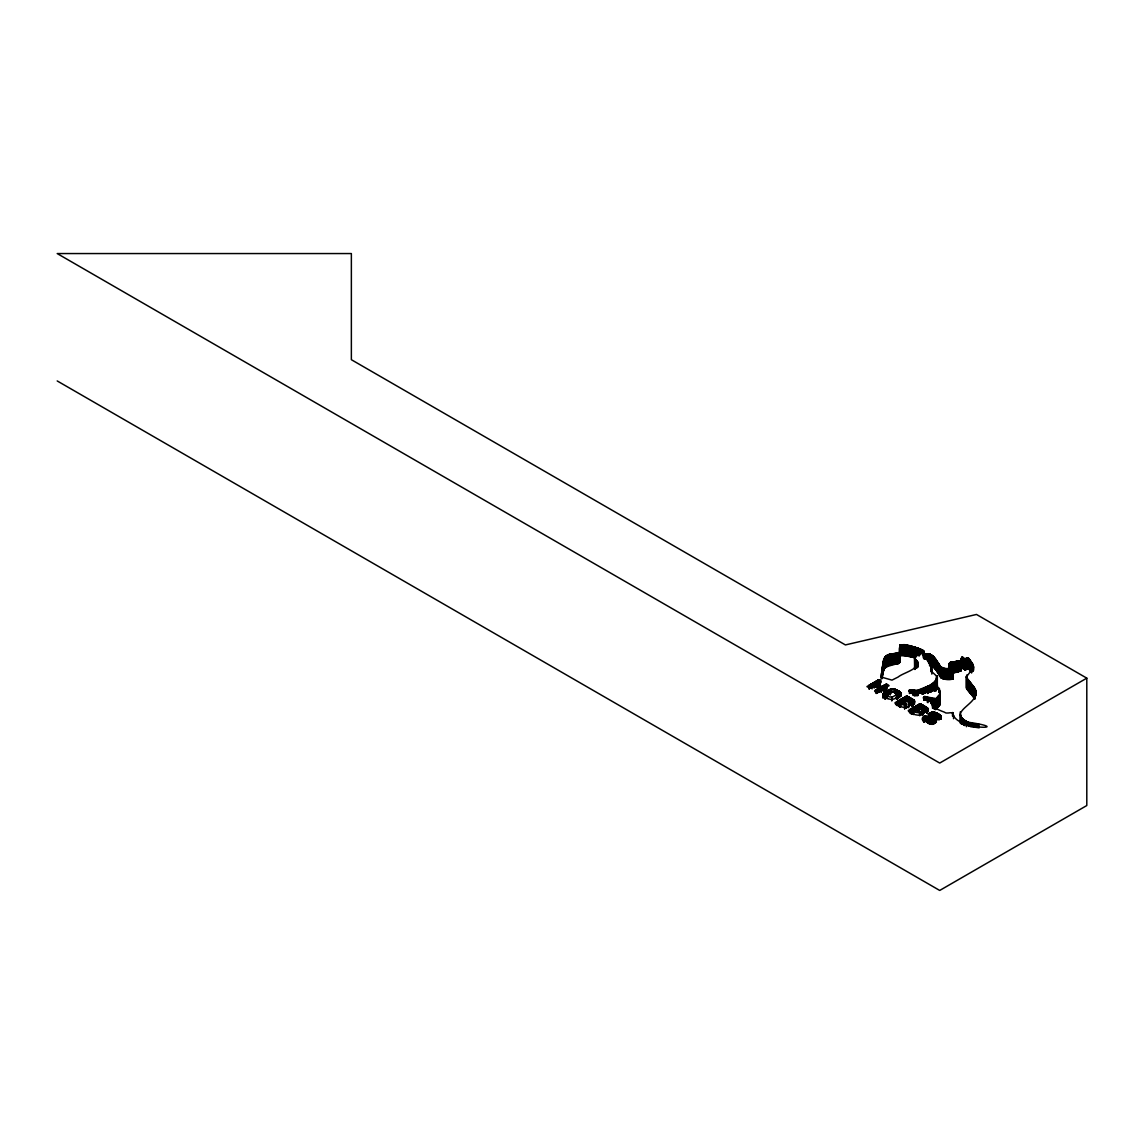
<?xml version="1.0" encoding="UTF-8"?>
<svg xmlns="http://www.w3.org/2000/svg" width="1144" height="1144" viewBox="0 0 1144 1144"><rect width="100%" height="100%" fill="white"/><g stroke="black" fill="none" stroke-linecap="round" stroke-linejoin="round"><path stroke-width="1.5" d="M913.984 703.703L913.999 700.128L906.763 696.01L894.966 702.816C895.266 706.248 911.782 710.853 908.894 703.86M929.915 692.377L929.915 685.299L934.791 681.652L937.479 676.862L932.188 672.057L931.03 665.079L928.828 661.175L923.909 657.314L923.108 654.926L924.953 653.682L929.571 654.068L932.346 655.555L940.668 666.952L945.759 668.611L953.252 668.268L949.162 665.865L948.905 664.092L950.292 662.447L960.76 660.603L962.204 657.013L964.964 659.344L966.637 657.871L968.31 657.957L972.543 663.835L973.487 667.567L966.28 677.062L974.288 687.558L974.288 698.183L966.58 688.616L967.123 685.513M883.811 692.878L882.982 695.409L886.686 698.126L886.629 691.119L888.502 690.089M914.085 703.76L913.999 700.128M914.213 703.875L914.142 700.228M939.91 692.234L939.81 704.847L936.264 709.251L936.264 698.626L939.753 694.551L939.195 688.516L915.786 694.193L912.726 693.879L908.679 690.89L909.723 689.846L917.388 690.404L929.228 685.613L929.228 690.919M900.471 692.377L901.272 694.193L899.799 695.952M936.264 698.626C923.623 696.095 916.158 696.524 933.146 702.688C937.565 703.703 930.072 704.461 932.732 706.463C936.192 708.865 940.111 710.61 944.072 712.026C946.717 714.8 952.065 710.924 953.081 713.856C955.855 730.873 1017.102 729.286 968.053 722.207C944.315 710.753 984.269 703.732 974.288 687.558M883.197 662.204L881.08 677.019L892.005 680.122L897.511 677.348M882.31 677.949C879.05 660.117 902.688 669.369 899.756 657.099M883.268 661.875C883.74 653.167 893.779 654.439 899.499 652.194C897.396 639.081 910.881 646.717 918.661 648.462C934.147 654.01 910.438 652.094 915.372 659.402C923.837 668.21 903.374 672.457 898.297 676.933M952.509 672.715C961.975 672.686 964.506 667.438 962.204 657.013M929.571 664.678C934.762 666.637 937.251 672.043 940.096 676.39C941.083 680.151 953.796 680.566 952.437 678.12M936.907 676.018C934.433 679.407 940.654 694.251 936.278 686.186M962.204 667.624C965.178 672.243 968.711 665.451 970.97 671.986L970.97 661.361M948.905 664.092L948.962 667.51L949.177 663.577M966.28 658.401L966.122 669.469M914.614 667.381L914.471 668.639M901.072 694.708L901.143 694.58A4.276 2.474 0 0 0 901.243 694.322L901.272 694.193A4.118 2.374 0 0 0 901.3 693.936M923.251 717.245C923.58 722.236 934.791 725.482 936.65 719.433C935.506 717.588 929.014 715.1 934.233 714.385C938.223 714.557 937.751 721.921 941.298 717.016C939.968 712.126 927.927 709.809 928.528 716.173C931.059 717.302 934.963 720.949 929.757 720.434C928.871 719.733 926.454 719.333 926.912 717.974C928.885 714.528 919.29 716.387 923.094 721.035M960.903 671.099L961.06 658.729M906.52 704.432C906.777 700.929 896.252 701.587 902.244 704.404A23.238 13.413 0 0 0 902.873 704.761L905.662 705.004A7.751 4.476 0 0 0 906.134 704.718L906.405 708.064M949.477 663.22L949.591 668.396M899.713 655.884L904.432 655.569L914.8 657.728L914.8 647.118M965.922 659.116L965.922 669.726M919.733 712.226C920.605 708.765 909.351 709.151 915.558 712.097A23.238 13.413 0 0 0 916.201 712.455L918.989 712.698A7.751 4.476 0 0 0 919.461 712.412L919.733 715.758M883.711 692.978L889.346 689.675M884.512 692.377L886.629 691.119M909.037 703.975C911.096 705.004 916.802 702.888 914.27 700.328M878.678 679.793L866.909 686.614L869.769 688.116L874.502 685.385C888.488 689.017 867.753 689.503 877.219 692.549L889.088 685.699C885.056 681.038 881.023 691.119 877.005 684.112C886.428 683.14 876.776 675.461 878.678 683.34M922.364 715.2L922.364 711.668L925.839 711.539L928.399 709.066L920.319 703.717L908.293 710.51C908.536 713.956 925.139 718.532 922.221 711.554M1086.8 678.149L939.71 763.062L57.2 253.553L351.365 253.553L351.365 359.702L845.402 644.93L976.49 614.457L1086.8 678.149L1086.8 805.533L939.71 890.447L57.2 380.938M896.138 698.126L899.727 696.01L895.909 698.24M895.566 698.441L891.92 699.585L888.159 698.855M889.074 693.336L889.074 689.803L888.43 693.664M929.571 685.456L929.571 690.761M900.071 692.034C897.125 689.789 889.288 685.756 889.274 693.25M889.403 689.646L889.474 693.164M891.719 697.211L891.905 697.154A4.104 2.374 0 0 0 892.449 696.953L892.778 696.796A20.177 11.655 0 0 0 893.607 696.353L895.938 695.009A23.009 13.285 0 0 0 896.41 694.723L897.411 693.607L896.395 692.535A24.053 13.885 0 0 0 895.881 692.234A33.076 19.105 0 0 0 895.266 691.877L891.419 691.648A22.68 13.099 0 0 0 890.532 692.106L888.33 693.364A23.466 13.542 0 0 0 887.673 693.779L886.657 694.765L887.358 695.781A21.579 12.455 0 0 0 888.287 696.353L888.459 696.453A18.204 10.51 0 0 0 888.974 696.739L891.719 697.211L891.719 700.743M908.665 702.43L911.039 701.143L907.449 698.913L904.875 700.271L908.665 702.43L908.665 707.736M921.978 710.124L924.366 708.837L920.777 706.606L918.117 708.079L921.978 710.124L921.978 713.67M898.612 691.09L895.795 689.617L895.652 693.092M887.673 698.641L887.401 698.498M886.757 698.169L884.77 697.011M937.808 713.727L937.98 719.118M898.712 691.148L898.769 696.496M898.869 691.248L899.07 696.667M899.012 691.333L900.428 692.334L900.542 695.967M884.484 696.825L883.711 696.253M900.299 692.22L900.299 695.752M963.019 668.11L963.019 657.485M914.399 700.428L914.528 704.075M916.387 660.431L916.501 667.624M968.425 658.072L968.653 668.925M964.292 669.369L964.292 658.758M900.857 692.778L900.857 696.324M906.649 703.832L906.677 707.736M939.81 701.272L939.91 703.245M913.241 699.642L913.284 704.976M913.541 699.828L913.57 703.388M913.398 699.728L913.427 703.288M979.092 724.338L979.092 727.884M978.149 724.238L978.149 727.77M977.219 724.109L977.219 727.655M976.29 723.995L976.29 727.527M975.932 691.162L976.018 695.337M975.789 690.533L975.789 695.838M975.589 689.918L975.589 695.223M975.317 689.317L975.203 698.369M975.36 723.866L975.36 727.398M975.017 688.717L975.017 697.568M974.917 695.581L974.917 699.127M974.674 688.145L974.674 698.755M974.431 723.723L974.431 727.269M973.887 686.986L973.887 697.611M973.53 666.494L973.544 670.57M973.515 723.594L973.515 727.126M973.43 665.937L973.43 669.483M973.444 686.429L973.444 697.039M973.043 664.85L973.244 670.67M972.815 664.349L972.815 671.428M973.001 685.857L973.001 696.467M972.586 723.451L972.586 726.983M972.543 663.835L972.543 670.913M972.529 685.285L972.529 695.909M972.271 663.334L972.271 670.413M971.971 662.848L971.971 671.685M972.057 684.713L972.057 695.337M971.642 662.347L971.642 672.958M971.656 723.294L971.656 726.84M971.585 684.141L971.585 694.765M971.313 661.861L971.313 672.472M971.113 683.569L971.113 694.179M970.913 723.151L970.913 726.697M970.813 683.183L970.813 693.793M970.612 660.874L970.612 671.499M970.541 682.854L970.541 693.464M970.241 660.388L970.241 671.013M970.284 682.525L970.284 693.135M970.398 723.022L970.398 726.554M970.012 682.196L970.012 692.821M969.883 659.916L969.883 670.527M969.754 681.881L969.754 692.506M969.897 722.879L969.897 726.411M969.511 659.43L969.511 670.041M969.497 681.567L969.497 692.192M969.225 681.252L969.225 691.877M969.411 722.722L969.411 726.254M969.125 658.944L969.125 669.555M968.754 658.458L968.754 669.083M968.968 680.937L968.968 691.562M968.939 722.55L968.939 726.097M968.696 680.623L968.696 691.233M968.31 657.957L968.425 668.697M968.425 680.294L968.425 690.919M968.496 722.379L968.496 725.925M968.081 657.914L968.081 668.525M968.139 679.965L968.139 690.59M968.053 722.207L968.053 725.739M967.838 657.9L967.838 668.525M967.853 679.636L967.853 690.247M967.595 657.9L967.595 668.511M967.552 679.293L967.552 689.904M967.609 722.007L967.609 725.553M967.366 657.886L967.366 668.511M967.123 657.886L967.123 668.496M967.123 674.903L967.252 689.546M967.195 721.807L967.195 725.353M966.88 657.886L966.88 668.496M966.88 678.492L966.88 689.103M966.637 657.871L966.637 668.496M966.809 675.317L966.809 685.928M966.78 721.607L966.78 725.139M966.48 657.972L966.408 668.725M966.551 675.746L966.58 688.616M966.38 721.392L966.38 726.697M966.28 676.619L966.28 687.673M965.994 721.163L965.994 724.71M965.722 659.23L965.722 669.841M965.493 659.316L965.493 669.926M965.593 720.934L965.593 724.481M965.236 659.359L965.236 669.969M965.221 720.691L965.221 724.238M964.964 659.344L964.964 669.969M964.749 659.287L964.749 669.898M964.85 720.463L964.85 723.995M964.492 659.03L964.592 669.783M964.535 720.248L964.535 725.553M964.22 720.034L964.22 725.339M964.034 658.472L964.163 669.226M963.806 658.186L963.92 668.954M963.934 719.819L963.934 725.124M963.505 657.9L963.663 668.654M963.663 719.605L963.663 724.91M963.334 657.757L963.334 668.368M963.405 719.39L963.405 724.695M963.148 719.161L963.148 724.467M962.89 657.385L962.89 667.996M962.905 718.933L962.905 724.252M962.59 657.185L962.747 667.896M962.676 718.704L962.676 724.023M962.404 657.085L962.404 667.71M962.461 718.475L962.461 723.78M962.261 718.246L962.261 723.551M962.047 657.199L961.904 667.996M961.875 717.746L962.061 723.308M961.746 657.571L961.604 668.382M961.689 717.502L961.689 722.808M961.475 657.957L961.475 668.568M961.518 717.231L961.518 724.309M961.346 658.143L961.146 669.154M961.132 716.173L961.332 723.794M960.917 715.629L960.917 722.708M960.76 660.603L960.76 671.213M960.717 715.086L960.717 722.164M960.502 660.717L960.502 671.328M960.531 714.557L960.531 721.635M960.259 660.717L960.259 671.342M960.259 711.911L960.202 723.051M960.03 660.731L960.03 671.356M959.816 660.746L959.816 671.371M959.601 660.76L959.601 671.385M959.401 660.789L959.401 671.399M958.987 660.832L958.987 671.442M958.786 660.86L958.786 671.471M958.586 660.889L958.586 671.499M958.372 660.917L958.372 671.528M958.157 660.96L958.157 671.571M957.928 660.989L957.928 671.614M957.685 661.032L957.685 671.657M957.428 661.089L957.428 671.7M957.142 661.146L957.142 671.757M956.856 661.218L956.856 671.828M956.584 661.289L956.584 671.9M956.298 661.375L956.298 671.986M956.012 661.461L956.012 672.071M955.74 661.547L955.74 672.157M955.454 661.632L955.454 672.243M955.154 661.718L955.154 672.329M954.868 661.79L954.868 672.4M954.568 661.861L954.568 672.486M954.268 661.933L954.268 672.543M953.953 661.99L953.953 672.601M953.624 662.033L953.624 672.643M953.538 715.157L953.538 718.704M953.295 662.061L953.252 678.878M953.038 662.076L953.138 679.035M953.024 712.726L953.024 716.258M952.766 662.09L952.966 679.178M952.623 667.567L952.709 679.279M952.766 712.598L952.766 716.144M952.509 662.104L952.509 679.336M952.494 712.526L952.494 716.072M952.237 662.104L952.237 667.41M951.965 662.119L951.965 667.424M951.965 668.725L951.965 679.35M951.708 662.133L951.708 667.438M951.451 662.147L951.451 667.452M951.193 662.176L951.193 667.495M951.107 668.725L951.107 679.35M950.95 662.219L950.95 667.538M950.707 662.29L950.707 667.596M950.492 662.362L950.492 667.667M950.292 662.447L950.292 667.767M950.235 668.739L950.235 679.35M950.106 662.576L949.935 668.024M949.806 662.848L949.706 668.282M949.377 663.334L949.277 666.995M949.334 668.739L949.334 679.35M948.433 668.725L948.433 679.35M947.532 668.711L947.532 679.336M946.631 668.682L946.631 679.293M945.759 668.611L945.759 679.236M944.901 668.525L944.901 679.136M944.072 668.396L944.072 679.007M943.271 668.225L943.271 678.835M942.513 668.01L942.513 678.621M941.812 667.738L941.812 678.349M941.154 667.395L941.154 678.02M940.897 715.801L940.897 719.333M940.668 666.952L940.668 677.563M940.754 715.658L940.754 719.204M940.397 666.366L940.397 676.976M940.411 715.372L940.597 719.061M940.211 715.214L940.211 718.761M940.096 665.779L940.096 676.39M939.996 715.057L939.996 718.589M939.767 665.207L939.767 675.818M939.81 690.647L939.753 705.162M939.438 664.621L939.438 675.246M939.496 688.788L939.496 692.32M939.624 694.708L939.496 705.476M939.467 714.714L939.61 718.332M939.195 688.516L939.353 692.177M939.367 695.023L939.238 705.791M939.324 714.614L939.324 718.16M939.081 664.049L939.081 674.674M939.024 688.431L939.024 691.963M939.095 695.323L938.952 706.091M939.009 714.428L939.181 719.833M938.724 663.491L938.724 674.102M938.838 688.373L938.838 691.92M938.809 695.623L938.809 706.248M938.852 714.328L938.852 719.633M938.652 695.781L938.509 706.549M938.509 714.128L938.681 719.533M938.352 662.919L938.352 673.53M938.366 696.081L938.366 706.692M938.323 714.013L938.323 719.319M938.209 696.224L938.066 706.992M938.137 713.913L938.137 719.218M937.966 662.347L937.966 672.972M937.908 696.524L937.765 707.292M937.579 661.79L937.579 672.4M937.565 696.91L937.565 707.535M937.651 713.641L937.551 719.862M937.308 676.419L937.336 688.331M937.379 697.154L937.379 707.764M937.351 713.47L937.494 717.088M937.193 661.218L937.193 671.843M937.136 676.218L937.179 688.702M937.236 697.397L937.093 708.25M937.05 713.313L937.05 716.845M936.807 660.66L936.807 671.271M936.95 697.854L936.822 708.694M936.621 675.804L936.736 689.546M936.664 698.283L936.664 708.894M936.779 713.17L936.779 716.702M936.421 660.088L936.421 670.713M936.507 679.336L936.507 689.946M936.478 698.469L936.478 709.08M936.507 713.027L936.507 716.573M936.264 679.722L936.264 688.574M936.25 712.912L936.25 716.444M936.192 718.761L936.321 722.45M936.049 659.53L936.049 670.141M936.006 680.108L936.006 690.733M936.021 698.769L936.021 709.38M936.006 712.798L936.006 716.33M935.906 718.518L936.035 722.15M935.678 658.973L935.678 669.583M935.721 680.508L935.721 691.119M935.706 698.884L935.706 709.494M935.763 712.698L935.763 716.23M935.62 718.289L935.778 721.936M935.434 680.894L935.434 689.732M935.549 712.598L935.549 716.144M935.463 718.16L935.463 721.707M935.363 658.601L935.363 669.211M935.349 698.955L935.349 709.566M935.32 712.512L935.32 716.058M935.277 718.032L935.277 721.564M935.063 658.229L935.063 668.84M935.12 681.266L935.12 690.118M934.92 698.998L934.92 707.836M934.891 712.383L935.106 715.987M935.091 717.889L935.091 723.208M934.748 657.871L934.748 668.482M934.791 681.652L934.791 690.504M934.677 703.517L934.662 709.066M934.691 712.312L934.691 715.858M934.877 717.746L934.877 723.051M934.448 657.514L934.448 668.139M934.448 682.024L934.448 690.876M934.448 703.088L934.534 709.237M934.491 712.269L934.491 715.801M934.634 717.588L934.634 722.894M934.405 698.998L934.333 709.38M934.29 712.226L934.29 715.758M934.248 717.345L934.248 722.65M934.133 657.171L934.133 667.781M934.09 682.396L934.09 691.248M934.147 702.974L934.147 708.279M934.09 712.183L934.09 715.729M934.119 717.245L934.119 722.55M933.819 656.828L933.819 667.452M933.719 682.768L933.719 689.846M933.747 698.913L933.747 702.445M933.761 707.807L933.761 704.261L933.433 707.879M933.79 712.14L933.79 715.672M933.847 717.073L933.847 724.152M933.49 656.499L933.49 667.124M933.504 712.111L933.504 715.643M933.618 716.916L933.618 723.995M933.318 683.125L933.318 690.204M933.232 712.097L933.232 715.643M933.404 716.773L933.404 723.852M933.132 656.184L933.132 666.795M933.189 698.812L933.189 702.344M933.104 704.447L933.104 707.979M933.046 716.544L933.218 723.737M932.746 655.855L932.746 666.48M932.918 683.468L932.918 690.547M932.789 704.561L932.789 708.093M932.961 712.111L932.903 723.523M932.746 698.727L932.746 702.259M932.517 704.718L932.517 708.25M932.689 712.126L932.617 724.381L932.403 712.169M932.346 655.555L932.346 666.165M932.489 683.812L932.489 690.89M932.389 698.641L932.389 702.187M932.103 684.112L932.103 691.191M932.103 698.569L932.103 702.101M932.131 712.226L932.16 724.023M931.917 655.24L931.917 665.865M931.817 670.57L931.817 674.102M931.817 684.298L931.817 689.603M931.859 698.498L931.859 703.803M931.845 712.297L931.917 724.409M931.574 668.067L931.574 671.599M931.659 698.412L931.659 703.717M931.645 712.354L931.645 719.433M931.645 720.391L931.645 723.938M931.445 654.954L931.445 665.565M931.402 666.566L931.531 671.099M931.531 684.484L931.531 691.548M931.473 698.341L931.473 703.646M931.445 712.426L931.445 719.504M931.473 720.463L931.473 724.009M931.187 665.579L931.302 671.385M931.216 684.655L931.216 691.734M931.287 698.255L931.287 703.56M931.245 712.497L931.245 719.576M931.259 720.534L931.259 724.081M930.93 654.654L930.844 671.671M930.901 684.813L930.901 691.891M931.073 698.169L931.073 703.474M931.044 712.583L930.844 719.748M931.073 720.591L931.073 724.123M930.816 698.069L930.816 703.374M930.644 712.769L930.644 718.074M930.844 720.62L930.63 724.166M930.387 654.368L930.387 664.993M930.572 684.984L930.572 692.063M930.487 697.954L930.487 701.501M930.429 712.869L930.429 718.175M930.401 720.606L930.401 724.152M930.244 685.142L930.244 692.22M930.215 712.984L930.215 718.289M930.158 720.577L930.158 724.109M930.072 654.225L930.072 664.85M930.072 697.84L930.072 701.372M929.986 713.098L929.986 718.403M929.972 720.52L929.972 724.052M929.829 654.139L929.829 664.764M929.757 713.241L929.757 718.546M929.757 720.434L929.757 723.98M929.571 654.068L929.614 665.965M929.557 697.697L929.557 701.243M929.514 713.384L929.514 718.689M929.571 720.348L929.571 723.895M929.314 654.01L929.314 662.848M929.285 713.527L929.285 717.073M929.228 720.191L929.414 723.809M929.042 653.953L929.042 662.805M929.071 713.67L929.071 717.216M929.042 720.077L929.042 723.623M928.756 653.91L928.756 662.762M928.885 685.771L928.885 691.076M928.814 697.511L928.814 701.058M928.885 713.813L928.714 717.488M928.814 719.962L928.814 723.494M928.556 685.928L928.556 691.248M928.556 714.085L928.556 717.617M928.656 719.862L928.656 723.408M928.456 653.882L928.456 662.719M928.227 686.1L928.227 693.178M928.428 714.213L928.428 717.746M928.442 719.733L928.442 723.28M928.156 653.853L928.156 660.932M928.041 697.311L928.041 702.616M927.999 719.49L928.213 723.151M927.827 653.825L927.827 660.903M927.913 686.271L927.913 693.336M927.856 708.236L927.97 711.883M927.813 719.376L927.813 722.908M927.512 653.796L927.512 660.874M927.598 686.443L927.598 693.521M927.598 708.022L927.727 711.668M927.655 719.276L927.655 722.808M927.369 697.125L927.369 702.445M927.326 707.821L927.469 711.454M927.312 719.061L927.498 722.722M927.183 653.767L927.183 659.073M927.241 686.643L927.241 691.948M927.183 707.721L927.183 713.027M927.112 716.973L927.155 722.493M926.84 653.739L926.84 659.044M926.869 686.843L926.869 692.149M926.797 696.968L926.797 700.5M926.869 707.521L927.012 712.912M926.912 716.859L926.983 722.364M926.568 707.335L926.726 712.741M926.697 716.745L926.783 722.15M926.497 653.71L926.497 659.015M926.497 687.043L926.497 692.349M926.311 696.825L926.311 700.371M926.397 707.235L926.397 712.54M926.497 716.616L926.497 721.921M926.139 653.682L926.139 658.987M926.111 687.229L926.111 692.535M926.24 707.149L926.24 712.455M926.082 716.387L926.297 721.807M925.911 696.71L925.911 700.242M925.868 706.935L926.068 712.34M925.882 716.273L925.882 721.578M925.753 653.639L925.753 658.944M925.725 687.415L925.725 692.721M925.682 706.82L925.682 712.126M925.682 716.144L925.682 721.449M925.553 696.624L925.553 700.157M925.496 706.72L925.496 712.026M925.482 716.03L925.482 721.335M925.339 653.639L925.339 658.944M925.324 687.601L925.324 692.906M925.253 696.553L925.253 700.099M925.139 706.506L925.31 711.911M925.267 715.915L925.267 721.221M924.953 653.682L924.953 658.987M924.938 687.787L924.938 693.092M924.995 696.524L924.995 700.057M924.953 706.391L924.953 711.711M924.995 715.972L924.995 721.278M924.752 696.51L924.752 700.057M924.767 706.291L924.767 711.597M924.781 716.087L924.781 721.392M924.581 653.767L924.581 659.073M924.538 687.959L924.538 693.278M924.524 696.539L924.524 700.085M924.566 706.177L924.566 711.482M924.581 716.216L924.581 721.521M924.223 653.896L924.223 659.201M924.295 696.61L924.295 700.142M924.195 705.962L924.238 712.855M924.409 716.33L924.238 721.735M924.123 688.145L924.123 693.45M924.052 696.696L924.052 700.242M924.023 705.862L924.023 712.941M924.08 716.53L923.937 721.936M923.78 650.993L923.923 657.6M923.723 688.316L923.723 693.621M923.78 696.839L923.78 700.371M923.837 705.762L923.837 712.826M923.809 716.73L923.809 722.036M923.48 650.75L923.637 657.786M923.465 705.533L923.651 709.194M923.637 716.873L923.494 720.534M923.308 650.636L923.308 654.168M923.408 654.454L923.408 657.986M923.308 688.488L923.308 693.793M923.279 705.433L923.279 708.965M923.365 717.131L923.251 720.791M923.136 650.521L923.136 654.068M923.094 705.319L923.094 708.865M922.75 650.321L922.951 653.953M922.893 688.659L922.893 693.965M922.908 705.219L922.908 708.751M922.779 711.697L922.779 715.243M922.579 650.221L922.579 653.767M922.536 705.004L922.722 708.651M922.579 711.639L922.579 715.186M922.479 688.831L922.479 694.136M922.35 704.904L922.35 708.436M922.264 650.064L922.264 653.596M922.064 688.988L922.064 694.294M922.164 704.79L922.164 708.322M921.95 649.906L921.95 653.453M921.792 704.575L921.978 708.222M921.621 649.749L921.621 653.296M921.606 704.475L921.606 708.007M921.435 704.361L921.435 707.907M921.306 649.606L921.306 653.138M921.249 704.261L921.249 707.793M920.977 649.449L920.977 652.995M920.863 704.032L921.049 707.693M920.663 649.306L920.663 654.611M920.677 689.446L920.677 692.978M920.677 703.932L920.677 707.478M920.505 703.832L920.505 707.364M920.334 649.163L920.334 654.468M920.319 703.717L920.319 707.264M920.005 649.02L920.005 654.325M920.091 703.703L920.091 707.235M919.876 711.425L920.005 715.429M919.662 648.877L919.662 654.182M919.833 703.846L919.833 707.392M919.604 703.975L919.604 707.521M919.333 648.734L919.333 655.812M919.318 689.875L919.318 693.407M919.347 704.132L919.347 707.664M918.989 648.591L918.989 655.669M919.132 704.261L919.132 711.325M918.875 704.404L918.875 711.468M918.661 648.462L918.661 655.541M918.646 704.532L918.646 711.611M918.317 648.333L918.317 655.412M918.232 690.189L918.232 695.495M918.417 704.661L918.417 711.74M917.974 648.205L917.974 655.269M918.017 662.433L918.017 665.98M918.16 704.818L918.117 711.611M917.774 661.933L917.774 667.238M917.946 704.947L917.946 710.252M917.631 648.076L917.631 655.14M917.517 661.561L917.688 667.109M917.688 705.09L917.688 710.395M917.288 647.947L917.288 655.026M917.316 661.332L917.416 666.752M917.388 690.404L917.388 695.709M917.459 705.219L917.459 710.524M917.088 661.103L917.202 666.523M917.216 705.362L917.216 710.667M916.93 647.819L916.93 654.897M916.859 660.874L916.859 667.953M916.987 705.49L916.987 710.796M916.587 647.704L916.587 656.542M916.63 660.66L916.744 667.839M916.716 690.547L916.716 695.852M916.744 705.633L916.744 709.166M916.501 705.776L916.501 709.309M916.23 647.576L916.23 656.427M916.144 660.202L916.258 667.395M916.172 690.604L916.172 694.136M916.272 705.905L916.272 709.437M915.886 647.461L915.886 656.298M915.901 659.988L916.029 667.167M916.015 706.048L916.015 709.595M915.686 659.759L915.786 666.952M915.715 690.604L915.715 694.136M915.801 706.177L915.801 709.723M915.529 647.347L915.529 657.957M915.372 659.402L915.472 668.368M915.543 706.32L915.543 711.639M915.171 647.232L915.171 657.843M915.157 659.13L915.257 668.11M915.286 690.547L915.286 695.852M915.314 706.449L915.314 711.768M914.943 658.858L914.943 669.469M915.071 706.592L915.071 710.138M914.671 658.443L914.842 669.34M914.842 690.461L914.842 695.766M914.828 706.735L914.828 710.267M914.442 647.018L914.585 668.925M914.599 706.863L914.599 710.41M914.342 690.347L914.342 695.652M914.356 707.006L914.356 710.553M914.085 646.903L914.085 657.514M914.127 707.135L914.127 710.681M913.713 646.803L913.713 657.414M913.713 690.204L913.713 695.509M913.87 707.292L913.87 710.824M913.656 707.421L913.584 714.499M913.341 646.703L913.341 657.314M913.398 707.564L913.441 714.414M912.984 646.603L912.984 657.214M913.069 699.542L913.069 704.847M913.169 707.693L913.169 712.998M912.912 690.075L912.912 695.38M912.74 699.341L912.926 704.761M912.941 707.836L912.941 713.141M912.612 646.503L912.612 657.114M912.54 699.241L912.54 704.547M912.683 707.979L912.683 713.284M912.354 699.127L912.354 704.432M912.469 708.107L912.469 713.413M912.24 646.403L912.24 657.013M912.168 699.027L912.168 706.091M912.211 708.25L912.211 713.556M911.854 646.303L911.854 656.928M911.911 689.946L911.911 693.478M911.811 698.812L911.982 705.991M911.982 708.379L911.982 713.684M911.625 698.698L911.625 705.776M911.725 708.522L911.725 713.827M911.482 646.217L911.482 656.828M911.439 698.598L911.439 705.676M911.511 708.651L911.511 713.956M911.11 646.131L911.11 656.742M911.239 698.483L911.239 705.562M911.267 708.794L911.267 714.099M910.881 698.269L911.053 705.462M911.024 708.937L911.024 712.469M910.724 646.045L910.724 656.656M910.638 689.846L910.638 693.378M910.696 698.169L910.696 705.247M910.796 709.066L910.796 712.598M910.51 698.069L910.51 705.133M910.538 709.208L910.538 712.755M910.352 645.96L910.352 656.57M910.138 697.84L910.324 705.033M910.324 709.337L910.324 712.884M909.966 645.874L909.966 656.484M909.952 697.74L909.952 701.272M910.066 709.494L910.066 713.027M909.723 689.846L909.723 693.393M909.766 697.625L909.766 701.172M909.58 645.802L909.58 656.413M909.409 689.961L909.409 693.507M909.394 697.425L909.58 701.058M909.194 645.716L909.194 656.327M909.208 697.311L909.208 700.857M909.022 697.211L909.022 700.743M908.808 645.645L908.808 656.256M908.836 697.096L908.836 700.628M908.465 696.882L908.651 700.528M908.407 645.573L908.407 656.184M908.279 696.782L908.279 700.314M908.021 645.502L908.021 656.113M908.107 696.667L908.107 700.214M907.921 696.567L907.921 700.099M907.635 645.431L907.635 656.041M907.535 696.338L907.721 699.985M907.349 696.238L907.349 699.785M907.235 645.359L907.235 655.984M907.178 696.138L907.178 699.67M906.834 645.302L906.834 655.912M906.992 696.024L906.992 699.57M906.763 696.01L906.763 699.542M906.434 645.23L906.434 655.855M906.506 696.153L906.506 701.458M906.277 696.281L906.277 699.828M906.048 645.173L906.048 655.784M906.019 696.424L906.019 699.971M905.648 645.116L905.648 655.726M905.805 696.567L905.805 700.099M905.562 696.696L905.562 700.242M905.233 645.059L905.233 655.684M905.319 696.839L905.319 702.144M905.09 696.968L904.875 703.803M904.832 645.016L904.832 655.626M904.832 697.111L904.79 703.918M904.747 705.319L904.747 708.865M904.432 644.959L904.432 655.569M904.618 697.239L904.618 702.559M904.532 705.333L904.532 708.865M904.361 697.397L904.361 702.702M904.017 644.916L904.017 655.526M904.132 697.525L904.132 702.831M903.889 697.668L903.889 702.974M903.617 644.858L903.617 655.483M903.66 697.797L903.66 703.102M903.202 644.816L903.202 655.441M903.417 697.94L903.417 703.245M903.174 698.083L903.174 703.388M902.802 644.773L902.802 655.398M902.945 698.212L902.945 703.517M902.688 698.355L902.688 703.66M902.387 644.744L902.387 655.355M902.473 698.483L902.473 703.789M902.144 644.716L902.144 655.34M902.216 698.626L902.216 702.173M901.901 644.701L901.901 655.326M901.987 698.755L901.987 702.302M901.658 644.701L901.658 655.312M901.744 698.898L901.744 702.445M901.415 644.701L901.415 655.312M901.515 699.041L901.515 702.573M901.186 644.701L901.186 655.326M901.272 699.17L901.272 702.716M900.957 644.73L900.957 655.34M901.029 699.313L901.029 702.859M900.728 644.758L900.728 655.369M900.643 692.535L900.757 696.196M900.8 699.442L900.8 706.52M900.514 644.801L900.514 655.426M900.542 699.599L900.542 706.677M900.314 644.873L900.142 661.675M900.328 699.728L900.256 706.806M899.956 645.044L899.87 662.347M899.87 691.891L900.013 695.538M900.071 699.871L900.071 706.949M899.827 645.144L899.642 662.648M899.742 691.805L899.742 697.111M899.842 699.999L899.842 707.078M899.499 652.194L899.499 662.805M899.427 691.591L899.584 697.011M899.613 700.142L899.613 707.221M899.341 652.337L899.155 663.091M899.255 691.476L899.255 696.782M899.356 700.285L899.356 705.591M899.012 663.191L899.012 652.566L898.683 663.377M899.141 700.414L899.141 705.719M898.884 700.557L898.884 705.862M898.469 652.866L898.469 663.491M898.44 690.99L898.612 698.169M898.655 700.686L898.655 705.991M898.24 652.967L898.24 663.577M898.212 690.847L898.212 697.926M898.412 700.829L898.412 706.134M898.011 653.052L898.011 663.677M898.054 690.761L898.054 697.84M898.183 700.957L898.183 704.504M897.783 653.138L897.783 663.749M897.74 690.59L897.897 697.754M897.94 701.1L897.94 704.647M897.539 653.21L897.539 663.82M897.582 690.504L897.582 697.583M897.697 701.243L897.697 704.775M897.311 653.267L897.311 663.877M897.239 690.318L897.425 699.27M897.468 701.372L897.468 704.904M897.053 653.324L897.053 663.935M897.053 690.218L897.053 699.07M897.211 701.515L897.211 705.062M896.81 653.367L896.81 663.992M896.882 690.132L896.882 698.97L896.524 689.946M896.996 701.644L896.996 705.19M896.567 653.41L896.567 664.035M896.739 701.787L896.739 705.333M896.31 653.453L896.31 664.063M896.367 689.875L896.367 698.712M896.51 701.915L896.51 705.462M896.052 653.481L896.052 664.106M896.181 689.775L896.181 693.321M895.824 689.617L895.995 693.235M895.781 653.51L895.781 664.135M895.523 653.539L895.523 664.163M895.466 693.021L895.423 689.46A5.934 3.432 0 0 0 894.822 689.26L894.822 692.806M895.266 653.567L895.266 664.178M895.251 689.403L895.251 692.935M894.994 653.582L894.994 664.206M895.037 689.332L895.037 692.864M894.722 653.596L894.722 664.221M894.451 653.624L894.451 664.235M894.379 689.146L894.608 692.735M894.179 653.639L894.179 664.249M894.165 692.635L894.165 689.103A5.391 3.103 0 0 0 893.707 689.017M893.907 653.653L893.907 664.264M893.636 653.667L893.636 664.278M893.35 653.682L893.35 664.307M893.078 653.71L893.078 664.321M892.806 653.724L892.806 664.349M892.52 653.753L892.52 664.378M892.249 653.782L892.249 664.407M891.977 653.825L891.977 664.435M891.905 697.154L891.905 700.686M891.719 688.974L891.719 692.52M891.505 653.882L891.505 664.507M891.476 689.017L891.476 692.549M891.247 653.925L891.247 664.535M891.276 689.045L891.076 692.62M891.004 653.968L891.004 664.578M890.861 689.131L890.861 692.663M890.776 654.01L890.776 664.635M890.661 689.188L890.661 692.721M890.547 654.053L890.547 664.678M890.447 689.246L890.447 694.551M890.318 654.111L890.089 664.778M890.232 689.317L890.232 694.622M889.875 654.211L889.875 664.821M890.003 689.403L890.003 694.708M889.674 654.268L889.674 664.878M889.832 689.474L889.66 693.078M889.46 654.311L889.46 664.936M889.26 654.368L889.26 664.993M889.074 654.439L889.074 665.05M888.888 654.497L888.702 665.164M888.874 689.904L888.874 693.45M888.516 654.625L888.516 665.236M888.345 654.683L888.345 665.308M888.273 690.204L888.273 695.523M888.016 654.826L888.016 665.436M888.101 690.29L888.101 695.609M887.944 690.39L887.773 695.781M887.687 654.969L887.687 665.579M887.587 690.576L887.587 694.108M887.386 655.126L887.386 665.736M887.415 690.676L887.415 694.208M887.115 655.283L887.115 665.894M887.115 684.555L887.115 688.087M887.229 690.776L887.029 697.969M886.843 655.441L886.843 666.065M886.786 684.355L886.943 687.987M886.829 691.005L886.829 698.083M886.586 655.612L886.586 666.237M886.614 684.269L886.614 687.801M886.343 655.798L886.343 666.409M886.457 684.169L886.457 687.716M886.414 691.233L886.414 698.312M886.128 655.984L886.128 666.594M886.242 684.169L886.085 687.801M886.2 691.362L886.2 698.441M885.914 656.184L885.914 666.795M885.899 684.355L885.899 689.675M886.014 691.476L885.842 698.641M885.713 656.384L885.713 666.995M885.742 684.455L885.57 689.861M885.67 691.662L885.67 698.741M885.427 656.699L885.342 667.424M885.399 684.655L885.399 689.961M885.513 691.762L885.37 698.927M885.256 656.913L885.17 667.638M885.241 684.741L885.241 690.061M885.184 691.948L885.184 699.027M885.084 657.142L884.841 668.11M885.07 684.841L884.898 688.488L884.727 685.042M885.027 692.048L885.027 699.127M884.77 657.614L884.627 668.482M884.712 697.554L884.712 692.249L884.412 697.754M884.555 657.986L884.426 668.868M884.555 685.142L884.398 688.774M884.355 658.372L884.169 669.397M884.226 685.327L884.226 688.874M884.269 692.549L884.269 697.854M884.112 658.915L883.897 670.026M884.055 685.428L884.055 688.974M884.126 692.649L883.983 698.054M883.854 659.53L883.668 670.756M883.897 685.528L883.711 690.933M883.84 692.864L883.711 696.51M883.611 660.317L883.44 671.628M883.554 685.714L883.554 691.033M883.568 693.092L883.454 696.753M883.411 661.189L883.197 672.829M883.382 685.814L883.211 691.219M883.34 693.321L883.225 696.982M883.139 662.476L882.982 673.902M883.054 686.014L883.054 689.546M883.139 693.55L882.982 697.325M882.939 663.563L882.739 675.26M882.882 686.114L882.71 689.746M882.896 693.922L882.739 698.026M882.696 664.907L882.467 676.876M882.539 686.3L882.539 689.846M882.424 666.523L882.224 678.492M882.367 686.4L882.367 689.946M882.181 668.139L881.995 678.335M882.21 686.5L882.038 690.132L881.867 686.7M881.967 669.755L881.967 678.606M881.724 671.628L881.524 678.549M881.524 686.715L881.695 690.332M881.495 673.516L881.295 678.678M881.352 686.629L881.352 691.934M881.18 686.529L881.18 691.834M880.837 686.328L881.009 691.734M880.651 686.214L880.651 691.534M880.48 686.128L880.48 691.434M880.108 680.508L880.279 684.141M880.136 685.914L880.308 691.333M879.936 680.408L879.936 683.955M879.965 685.828L879.965 691.133M879.622 680.222L879.779 683.855M879.622 685.613L879.793 691.033M879.45 680.122L879.45 683.669M879.45 685.528L879.45 690.833M879.278 680.036L879.278 683.569M879.264 685.413L879.207 691.762M878.949 679.836L879.121 683.483M878.921 685.227L879.035 691.863M878.749 685.113L878.692 692.063M878.52 679.893L878.52 683.426M878.578 685.027L878.52 692.163M878.234 680.051L878.234 683.597M878.234 684.813L878.406 688.459M878.335 688.731L878.335 692.277M877.949 680.222L878.063 688.259M878.163 688.831L877.991 692.477M877.705 684.527L877.877 688.159M877.805 689.031L877.805 692.578M877.662 680.38L877.662 683.926M877.534 684.412L877.534 687.959M877.634 689.131L877.634 692.678M877.391 680.551L877.391 684.083M877.362 684.312L877.362 687.859M877.462 689.246L877.291 692.878M877.105 680.709L877.191 687.758M877.105 689.446L877.105 692.978M876.962 680.794L876.862 687.558M876.933 689.546L876.762 693.178M876.661 680.966L876.661 686.271M876.576 689.746L876.576 693.278M876.375 681.123L876.375 686.443M876.404 689.846L876.404 693.378M876.089 681.295L876.089 686.6M876.232 689.946L876.232 693.478M875.803 681.452L875.803 686.772M875.532 681.624L875.532 686.929M875.246 681.781L875.103 687.172M874.803 682.038L874.803 687.344M874.516 682.196L874.516 687.515M874.231 682.367L874.231 687.673M873.944 682.525L873.944 687.844M873.673 682.696L873.673 686.228M873.387 682.854L873.244 686.486M872.958 683.111L872.958 686.643M872.657 683.268L872.657 686.815M872.371 683.44L872.371 686.972M872.1 683.597L872.1 688.917M871.814 683.769L871.814 687.301M871.528 683.926L871.528 687.472M871.385 684.012L871.385 687.558M871.099 684.183L871.099 687.716M870.813 684.341L870.813 687.887M870.527 684.512L870.527 688.044M870.241 684.67L870.241 688.216M869.955 684.841L869.955 688.373M869.669 684.999L869.669 688.545M869.397 685.17L869.397 688.702M869.24 685.256L869.24 688.788M868.954 685.413L868.954 688.96M892.363 699.542A4.018 2.317 0 0 1 891.691 699.599M882.739 694.494A3.975 2.288 0 0 1 882.796 694.208M913.856 700.028L913.713 703.488L913.856 700.028"/></g></svg>
